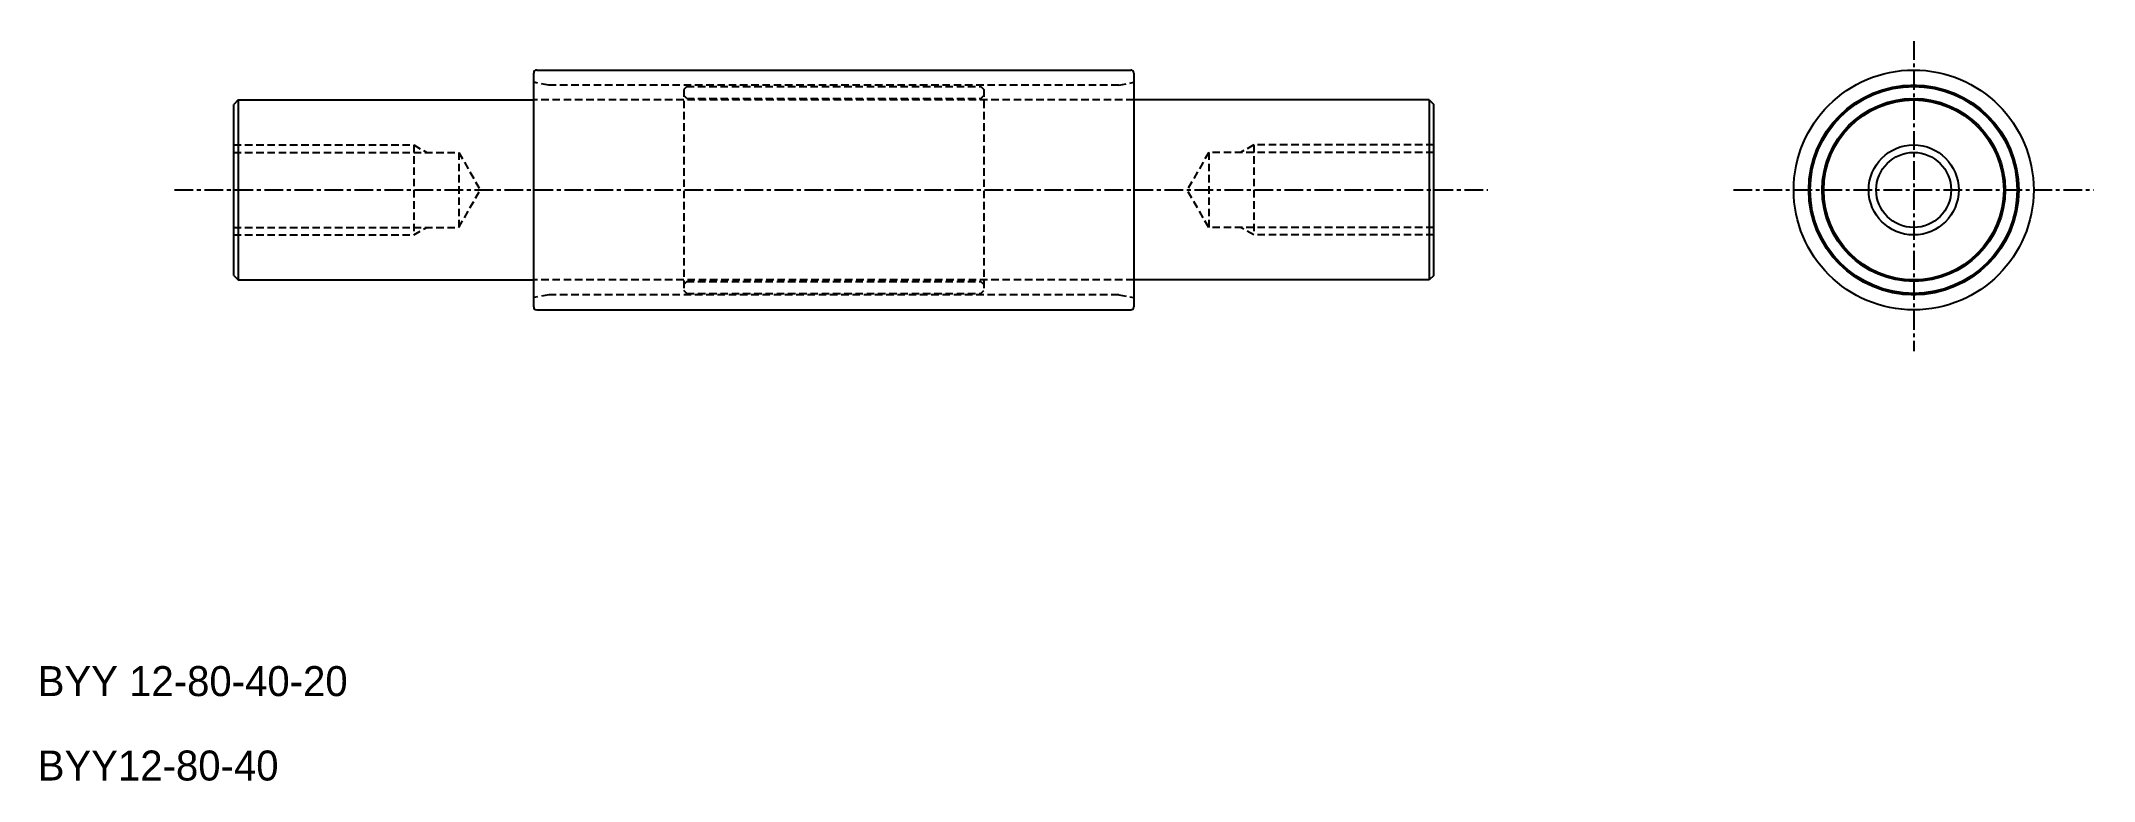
# Model space of a CAD drawing. Extents: x -15 to 122, y 479 to 529.
import ezdxf

# ---------------------------------------------------------------- set-up
doc = ezdxf.new("R2010")
doc.units = 0
doc.linetypes.add('CENTER', pattern=[2, 1.25, -0.25, 0.25, -0.25])
doc.linetypes.add('DASHED', pattern=[0.75, 0.5, -0.25])
doc.layers.get('0').update_dxf_attribs({"linetype": 'CONTINUOUS'})
doc.layers.add('CENTER', color=1, linetype='CENTER')

# ---------------------------------------------------------------- blocks, each defined once
blk = doc.blocks.new('A$C1F104F97')
at = {"color": 3, "linetype": 'DASHED'}
for p, q in [((0, 3), (12, 3)), ((12, 3), (12.87, 2.5)), ((12, 3), (12, -3)), ((0, 2.5), (15, 2.5)), ((15, 2.5), (16.44, 0)), ((15, 2.5), (15, -2.5)), ((15, -2.5), (16.44, 0)), ((0, -2.5), (15, -2.5)), ((12, -3), (12.87, -2.5)), ((0, -3), (12, -3))]:
    blk.add_line(p, q, dxfattribs=at)
blk = doc.blocks.new('A$C0D5242E2')
at = {"color": 3, "linetype": 'DASHED'}
for p, q in [((-12, 3), (-12.87, 2.5)), ((0, 3), (-12, 3)), ((-12, 3), (-12, -3)), ((-15, 2.5), (-16.44, 0)), ((0, 2.5), (-15, 2.5)), ((-15, 2.5), (-15, -2.5)), ((-15, -2.5), (-16.44, 0)), ((0, -2.5), (-15, -2.5)), ((-12, -3), (-12.87, -2.5)), ((0, -3), (-12, -3))]:
    blk.add_line(p, q, dxfattribs=at)

msp = doc.modelspace()

# ---------------------------------------------------------------- linework, layer by layer
at = {"color": 7, "linetype": 'CONTINUOUS'}
for p, q in [((18.16, 510.81), (18.16, 526.41)), ((18.36, 526.61), (57.96, 526.61)), ((58.16, 526.41), (58.16, 510.81)), ((-1.54, 524.61), (-1.84, 524.31)), ((-1.84, 512.91), (-1.84, 524.31)), ((-1.54, 524.61), (-1.54, 512.61)), ((-1.54, 524.61), (18.16, 524.61)), ((77.86, 524.61), (58.16, 524.61)), ((77.86, 524.61), (77.86, 512.61)), ((77.86, 524.61), (78.16, 524.31)), ((78.16, 512.91), (78.16, 524.31)), ((-1.84, 512.91), (-1.54, 512.61)), ((-1.54, 512.61), (18.16, 512.61)), ((77.86, 512.61), (58.16, 512.61)), ((78.16, 512.91), (77.86, 512.61)), ((18.36, 510.61), (57.96, 510.61))]:
    msp.add_line(p, q, dxfattribs=at)
at = {"color": 3, "linetype": 'DASHED'}
for p, q in [((19.16, 525.61), (18.16, 525.79)), ((57.16, 525.61), (19.16, 525.61)), ((57.16, 525.61), (58.16, 525.79)), ((58.16, 524.61), (18.16, 524.61)), ((28.36, 525.51), (28.16, 525.31)), ((28.16, 525.31), (28.16, 511.91)), ((28.36, 524.71), (28.16, 524.91)), ((28.36, 525.51), (47.96, 525.51)), ((28.36, 524.71), (47.96, 524.71)), ((47.96, 525.51), (48.16, 525.31)), ((47.96, 524.71), (48.16, 524.91)), ((48.16, 525.31), (48.16, 511.91)), ((58.16, 512.61), (18.16, 512.61)), ((28.36, 512.51), (28.16, 512.31)), ((28.36, 511.71), (28.16, 511.91)), ((28.36, 512.51), (47.96, 512.51)), ((47.96, 512.51), (48.16, 512.31)), ((47.96, 511.71), (48.16, 511.91)), ((19.16, 511.61), (18.16, 511.44)), ((57.16, 511.61), (19.16, 511.61)), ((28.36, 511.71), (47.96, 511.71)), ((57.16, 511.61), (58.16, 511.44))]:
    msp.add_line(p, q, dxfattribs=at)
at = {"color": 7, "linetype": 'CONTINUOUS'}
for radius in [8, 7, 6.9, 6.1, 6, 2.5]:
    msp.add_circle((110.16, 518.61), radius, dxfattribs=at)
at = {"color": 3, "linetype": 'CONTINUOUS'}
msp.add_circle((110.16, 518.61), 3, dxfattribs=at)
at = {"color": 7, "linetype": 'CONTINUOUS'}
for centre, radius, start, end in [((18.36, 526.41), 0.2, 90, 180), ((57.96, 526.41), 0.2, 0, 90), ((110.16, 525.11), 0.5, 51.8275, 128.1725), ((110.16, 525.11), 0.5, 234.4734, 305.5266), ((104.53, 521.86), 0.5, 111.8275, 188.1725), ((104.53, 521.86), 0.5, 294.4734, 5.5266), ((115.79, 521.86), 0.5, 174.4734, 245.5266), ((115.79, 521.86), 0.5, 351.8275, 68.1725), ((104.53, 515.36), 0.5, 171.8275, 248.1725), ((104.53, 515.36), 0.5, 354.4734, 65.5266), ((115.79, 515.36), 0.5, 114.4734, 185.5266), ((115.79, 515.36), 0.5, 291.8275, 8.1725), ((110.16, 512.11), 0.5, 54.4734, 125.5266), ((18.36, 510.81), 0.2, 180, 270), ((57.96, 510.81), 0.2, 270, 0), ((110.16, 512.11), 0.5, 231.8275, 308.1725)]:
    msp.add_arc(centre, radius, start, end, dxfattribs=at)
at = {"layer": 'CENTER', "color": 1, "linetype": 'CENTER'}
for p, q in [((110.16, 528.54), (110.16, 507.85)), ((-5.79, 518.61), (81.77, 518.61)), ((98.14, 518.61), (122.18, 518.61))]:
    msp.add_line(p, q, dxfattribs=at)

# ---------------------------------------------------------------- block references
at = {"color": 7, "linetype": 'CONTINUOUS'}
for name, p in [('A$C1F104F97', (-1.84, 518.61)), ('A$C0D5242E2', (78.16, 518.61))]:
    msp.add_blockref(name, p, dxfattribs=at)

# ---------------------------------------------------------------- texts
for s, p in [('BYY 12-80-40-20', (-14.91, 484.85)), ('BYY12-80-40', (-14.91, 479.22))]:
    msp.add_text(s, height=2, dxfattribs=at).set_placement(p)

doc.saveas('drawing.dxf')
